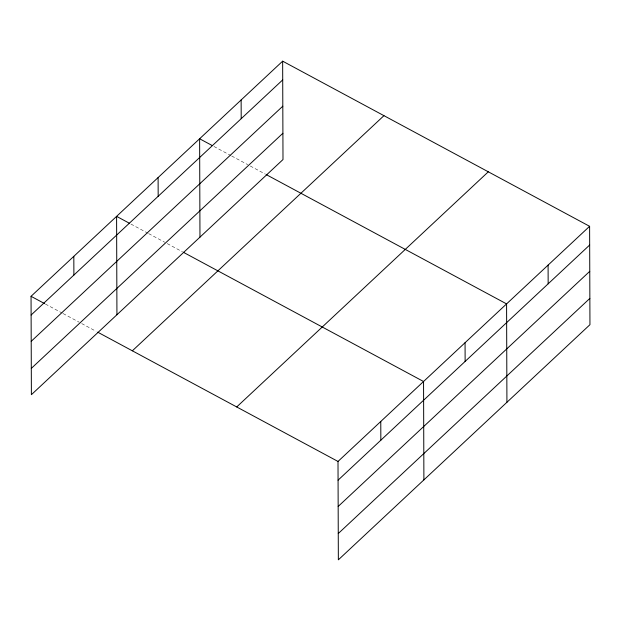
<?xml version="1.0" encoding="UTF-8"?>
<svg xmlns="http://www.w3.org/2000/svg" width="621" height="621" viewBox="0 0 621 621"><rect width="100%" height="100%" fill="white"/><g stroke="black" fill="none" stroke-linecap="round" stroke-linejoin="round"><path stroke-width="0.47" stroke-dasharray="3.1 2.33" d="M213.973 146.486L230.857 155.568M231.703 156.018L247.74 164.65M250.271 166.009L265.462 174.183M130.946 224.08L147.829 233.162M148.667 233.62L164.712 242.244M167.243 243.611L182.434 251.784M45.403 304.034L62.286 313.116M63.125 313.566L79.162 322.198M81.7 323.557L96.045 331.28"/><path stroke-width="0.93" d="M282.648 61.168L282.997 159.55L31.392 394.692L31.05 296.31L282.648 61.168L589.608 226.308L589.95 324.69L338.352 559.832L338.003 461.45L589.608 226.308M31.112 315.033L282.718 79.884M31.205 341.317L282.811 106.175M31.298 368.408L282.904 133.259M132.343 350.811L383.949 115.661M236.71 406.957L488.308 171.807M338.072 480.173L589.671 245.023M338.166 506.457L589.764 271.315M338.259 533.548L589.857 298.398M212.281 145.578L199.62 138.762L199.97 237.144M266.308 174.641L506.581 303.902L506.922 402.284M129.253 223.172L116.593 216.364L116.934 314.746M183.28 252.235L423.553 381.504L423.895 479.886M31.05 296.31L44.557 303.576M97.738 332.188L338.003 461.45M548.095 265.105L548.157 283.828M465.067 342.707L465.129 361.422M380.774 421.48L380.844 440.196M241.134 99.965L241.204 118.681M158.107 177.559L158.176 196.283M73.821 256.333L73.891 275.056"/></g></svg>
